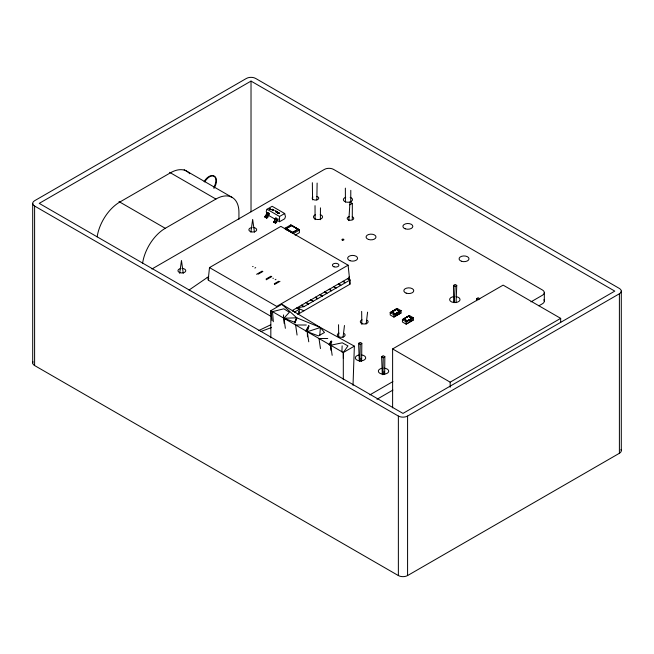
<?xml version="1.0" encoding="UTF-8"?>
<svg xmlns="http://www.w3.org/2000/svg" width="654" height="654" viewBox="0 0 654 654"><rect width="100%" height="100%" fill="white"/><g stroke="black" fill="none" stroke-linecap="round" stroke-linejoin="round"><path stroke-width="0.98" d="M32.7 203.378L32.7 362.888M267.028 209.264L279.552 216.474L279.544 221.739L284.694 218.763L285.463 216.678L284.686 213.531L272.162 206.288L267.028 209.264L266.252 211.356L266.767 213.809M621.3 450.622L621.3 291.112M320.411 219.695L320.46 207.849M350.74 202.184L350.797 190.339M352.285 219.646L352.343 203.41L349.996 202.07L348.811 220.627M361.629 361.237L361.826 343.342L360.207 342.41L358.588 343.342L359.291 361.343M384.658 374.529L384.846 356.634L383.228 355.702L381.609 356.634L382.312 374.636M316.847 199.985L317.116 183.071M359.913 361.384L360.207 344.445L361.826 343.342M382.933 374.677L383.228 357.738L384.846 356.634M291.798 225.663L298.249 229.17L292.256 232.53L285.814 228.9L291.807 225.393L298.249 229.17L292.264 232.84L285.814 228.9L291.807 225.393M272.816 210.122L273.936 210.122L273.2 210.392C271.811 210.032 274.386 209.264 273.02 209.746M353.021 385.361L354.362 346.146L320.378 327.499L281.882 304.306L270.83 310.683L270.83 337.856M264.829 217.193L265.876 216.351L267.543 212.403L269.423 213.572L267.707 217.414L266.644 218.24L264.796 216.703L267.543 212.403M456.067 302.655L456.754 285.389L455.135 284.449L453.516 285.389L453.696 302.63M277.1 212.231L276.037 212.1L276.936 212.419M278.449 213.269L277.582 212.991L278.645 213.122M283.419 317.991L283.558 314.934M341.87 351.926L342.14 345.843M454.309 302.671L455.135 286.493L456.754 285.389M276.552 211.332L275.367 211.479L276.348 211.144M278.956 212.722L278.539 212.493L278.817 212.828M319.757 335.567L320.378 327.499L296.744 317.819L281.882 304.306M208.193 279.814L209.501 267.584L280.868 226.374L348.1 265.189L349.391 277.337M343.048 337.341L344.47 325.496M366.158 324L367.589 312.146M179.687 273.298L181.469 260.513L183.259 273.298M250.874 232.195L252.665 219.409L254.455 232.195M269.235 209.223C270.576 207.719 270.781 210.13 270.928 209.648L270.404 209.043L269.366 209.157M391.468 311.893L396.071 309.121L399.757 311.361L395.155 313.895L391.468 311.893L396.071 309.121L399.757 311.361M403.673 318.939L408.276 316.168L411.963 318.408L407.36 320.942L403.673 318.939L408.276 316.168L411.963 318.408M307.478 336.794L307.298 331.742L308.95 325.986M331.791 341.413L330.695 345.247L330.867 350.299M266.644 218.24L268.271 214.487L269.423 213.572L267.527 212.902M273.593 222.254L274.647 221.42L276.274 217.856L275.342 218.232L274.378 221.134L273.568 221.763L275.416 223.3L276.47 222.491L278.236 218.869L277.182 219.286L275.416 223.3M294.897 323.182L296.744 317.819L283.91 318.236L284.089 323.289M306.522 330.965L308.843 325.88M329.526 345.32L331.464 341.077M294.513 322.365L296.744 317.819L295.044 322.381L283.91 318.236L289.403 312.244L283.828 308.811L272.489 311.639L273.339 321.703M305.598 331.104L308.704 325.896M328.987 344.609L331.063 341.135M343.309 379.696L343.309 352.531L347.961 345.909L342.271 342.802L330.695 345.247L332.158 355.31M396.537 308.835L397.321 308.541L390.225 312.637L393.912 314.762L401 310.666L401 313.013L393.912 317.1L390.225 314.975L390.225 312.637L397.321 308.541L401 310.666L393.912 317.1L393.912 314.762L394.689 314.149M411.963 320.771L406.118 324.147L406.118 321.809L406.665 321.065L413.205 317.713L413.205 320.051L406.118 324.147L402.431 322.021L402.431 319.683L409.518 315.588L413.205 317.713L406.118 321.809L402.431 319.683L409.518 315.588L408.742 315.882M286.272 229.914L285.814 228.32L285.357 228.851L285.814 228.32L293.18 232.571L293.409 233.503L299.401 230.044L290.646 224.992L284.662 228.45L293.409 233.503L292.722 232.84L293.18 232.571L292.722 232.84M277.263 211.937L276.985 211.602L277.427 211.888M394.583 310.969L396.765 308.966M406.118 321.809L406.665 321.065L413.205 320.051L411.734 320.64M189.063 290.041L208.732 276.528M399.717 311.214L395.155 313.895L391.509 311.737M411.922 318.253L407.36 320.942L403.714 318.784M251.022 81.096L39.215 203.378L402.978 413.402L614.785 291.112L251.022 81.096L251.022 211.798M142.621 263.121A32.561 18.794 -60 0 1 165.258 228.303L215.91 199.061A32.561 18.794 -60 0 1 238.931 212.354L238.931 219.327M151.916 268.998L324.458 169.386A6.426 3.711 0 0 1 333.548 169.386L542.444 289.992A6.426 3.711 0 0 1 542.444 295.24L530.934 301.886M279.062 213.392L279.65 213.057M291.341 225.123L290.646 224.992L299.401 230.044L299.401 232.701L295.126 235.17M254.888 268.05L255.698 267.584M256.589 274.304L262.189 271.075M258.166 274.173L262.859 271.467M266.096 279.013L271.009 276.168M266.227 279.789L271.753 276.601M275.171 279.757L275.98 279.291M274.312 283.754L278.629 281.269M274.451 284.539L279.977 281.343M348.1 265.189L276.724 306.399L209.501 267.584M349.023 276.887L349.939 280.076L303.897 306.661L301.592 305.173L292.379 310.487L294.684 311.974L299.287 309.317L299.287 313.47L298.518 311.59M301.592 305.173L310.797 299.859L313.103 301.347L310.797 299.859M310.797 300.014L320.01 294.537L322.316 296.025L320.01 294.537M320.01 294.701L329.224 289.223L331.521 290.711L329.224 289.223M329.224 289.379L338.429 283.901L340.734 285.389L338.429 283.901M338.429 284.065L347.642 278.588L349.939 280.076L349.939 284.22L297.758 314.353M347.642 278.588L349.023 277.95A1.3 0.752 0 0 0 349.326 277.165L349.939 284.22M393.912 314.762L401 310.666L400.215 310.961M394.926 316.176L399.757 313.724M272.056 320.73L270.83 310.683L343.309 352.531L354.362 346.146M476.545 298.682L478.164 297.742L479.783 298.682L478.164 299.785L476.545 298.682L476.562 300.709M392.613 407.859L392.613 348.934L503.13 285.128L560.682 318.359L560.682 322.422M369.902 394.853L392.907 381.576M376.982 399.275L392.907 390.078M538.904 305.794L542.444 303.75A6.426 3.711 0 0 0 543.875 299.761M392.613 348.934L450.173 382.165L560.682 318.359M34.605 206.043L398.368 416.058A6.515 3.76 0 0 0 407.581 416.058L619.395 293.769A6.515 3.76 0 0 0 619.395 288.455L255.632 78.431A6.515 3.76 0 0 0 246.419 78.431L34.605 200.721A6.515 3.76 0 0 0 34.605 206.043L34.605 365.545L398.368 575.569A6.515 3.76 0 0 0 407.581 575.569L619.395 453.279A6.515 3.76 0 0 0 620.989 449.478M271.999 209.795C272.98 208.544 273.029 209.713 271.59 209.582L272.162 209.869M279.552 216.474L284.686 213.531M276.895 212.068L276.372 212.215L276.732 211.937M277.917 213.106L278.285 212.836M349.579 204.816L352.343 203.41M258.771 330.54L270.74 324.801M390.225 312.637L391.01 312.023M273.405 209.623L272.8 209.991M399.529 313.593L401 313.013M412.421 318.007L413.205 317.713M261.044 331.414L271.435 327.58M307.298 331.742L320.378 327.499L324.49 332.502L318.433 335.886L307.298 331.742L308.762 341.805M279.479 213.466L279.552 213.482M404.164 319.405L402.431 319.683L403.216 319.07M285.814 228.32L284.662 228.45L285.357 228.581M306.309 325.022L295.608 324.989L297.071 335.052M327.752 338.519L318.997 338.494L320.46 348.557M252.583 266.53L253.114 266.587M272.873 278.244L273.397 278.293M277.999 213.147L278.465 213.008M299.401 230.044L298.249 229.644L298.706 229.382M303.897 310.805L296.99 307.83L303.897 306.661L301.592 305.328M266.767 213.629L268.68 214.512M275.538 218.689L277.443 219.572M208.732 278.195L207.195 277.419L208.732 278.302M274.378 221.134L276.217 222.147M265.606 216.082L267.429 217.112M275.342 218.232L277.182 219.286M274.852 210.286L275.342 210.572M267.854 214.986L275.375 219.327M277.043 220.292L279.544 221.739M184.158 169.713L232.186 197.443M169.623 172.337L215.91 199.061M347.642 278.743L349.939 280.076M343.031 281.408L345.337 282.732L343.031 281.245M333.826 286.722L336.123 288.054L333.826 286.566M324.613 292.036L326.918 293.368L324.613 291.88M315.408 297.357L317.705 298.682L315.408 297.194M306.195 302.671L308.5 304.004L306.195 302.516M118.971 201.579L165.258 228.303M296.99 307.993L299.287 309.317M292.379 310.65L294.684 311.974M271.385 316.601L208.577 280.345A1.3 0.752 0 0 1 208.577 279.283M264.796 216.703L266.611 217.749M273.568 221.763L275.383 222.818M265.876 216.351L267.707 217.414M266.448 213.417L268.271 214.487M274.647 221.42L276.47 222.491M453.516 285.389L455.135 286.493M381.609 356.634L383.228 357.738M358.588 343.342L360.207 344.445M283.91 318.236L285.373 328.3M384.021 371.57L384.176 374.546M361 358.278L361.147 361.253M361.654 311.394L361.834 324.425M338.543 324.736L338.707 336.769M312.35 182.711L312.579 199.854M343.309 352.531L343.366 358.498M345.361 188.139L345.418 202.111M315.024 205.658L315.081 219.63M619.395 293.769L619.395 453.279M544.316 292.493L544.316 301.249M450.173 382.165L450.173 387.242M407.581 416.058L407.581 575.569M398.368 416.058L398.368 575.569M34.605 365.545A6.515 3.76 0 0 1 33.011 361.752M189.717 173.719A32.561 18.794 -60 0 0 170.441 172.811L119.796 202.053A32.561 18.794 -60 0 0 97.152 236.871M204.702 181.951A9.769 5.641 -60 0 1 214.716 176.474A9.769 5.641 -60 0 1 213.94 188.45M204.113 181.616A9.769 5.641 -60 0 1 213.883 175.975A9.769 5.641 -60 0 1 213.883 187.257M182.27 268.451A3.908 2.256 0 0 1 185.278 271.794A3.908 2.256 0 0 1 178.755 272.056A3.908 2.256 0 0 1 180.945 268.5M253.441 227.527A3.908 2.256 0 0 1 256.049 230.993A3.908 2.256 0 0 1 249.517 230.993A3.908 2.256 0 0 1 252.117 227.527M343.759 333.327A3.908 2.256 0 0 1 343.89 336.655A3.908 2.256 0 0 1 338.134 336.434A3.908 2.256 0 0 1 339.05 333.139M367.156 320.256A3.908 2.256 0 0 1 366.641 323.501A3.908 2.256 0 0 1 361.049 323.06A3.908 2.256 0 0 1 362.071 319.847M456.067 296.638A5.207 3.008 0 0 1 458.985 301.38A5.207 3.008 0 0 1 450.287 301.036A5.207 3.008 0 0 1 454.301 296.573M384.07 368.177A5.207 3.008 0 0 1 388.075 372.641A5.207 3.008 0 0 1 379.385 372.984A5.207 3.008 0 0 1 382.304 368.243M361.392 354.909A5.207 3.008 0 0 1 364.932 359.463A5.207 3.008 0 0 1 356.291 359.635A5.207 3.008 0 0 1 359.275 354.95M350.16 197.336A4.562 2.632 0 0 1 351.435 201.318A4.562 2.632 0 0 1 344.429 201.318A4.562 2.632 0 0 1 345.696 197.336M320.231 214.618A4.562 2.632 0 0 1 321.564 218.55A4.562 2.632 0 0 1 314.631 218.689A4.562 2.632 0 0 1 315.498 214.716M316.863 196.47A3.262 1.88 0 0 1 318.31 199.094A3.262 1.88 0 0 1 313.683 199.748A3.262 1.88 0 0 1 312.874 197.034M352.244 216.801A3.262 1.88 0 0 1 352.71 219.736A3.262 1.88 0 0 1 347.658 219.335A3.262 1.88 0 0 1 349.473 216.58M275.416 211.585L276.25 211.602L275.416 211.585M342.377 240.157A0.989 0.572 0 0 0 343.898 239.691A0.989 0.572 0 0 0 342.443 239.168A0.989 0.572 0 0 0 342.377 240.157M461.413 261.232A4.962 2.861 0 0 0 469 258.902A4.962 2.861 0 0 0 461.708 256.278A4.962 2.861 0 0 0 461.413 261.232M368.406 239.429A4.962 2.861 0 0 0 375.993 237.1A4.962 2.861 0 0 0 368.701 234.475A4.962 2.861 0 0 0 368.406 239.429M349.988 260.701A4.962 2.861 0 0 0 357.575 258.371A4.962 2.861 0 0 0 350.282 255.739A4.962 2.861 0 0 0 349.988 260.701M405.243 228.802A4.962 2.861 0 0 0 412.829 226.464A4.962 2.861 0 0 0 405.537 223.84A4.962 2.861 0 0 0 405.243 228.802M406.167 293.131A4.962 2.861 0 0 0 413.753 290.801A4.962 2.861 0 0 0 406.461 288.177A4.962 2.861 0 0 0 406.167 293.131M334.039 266.816A3.254 1.88 0 0 0 338.919 265.189A3.254 1.88 0 0 0 334.039 263.562A3.254 1.88 0 0 0 334.039 266.816"/></g></svg>
